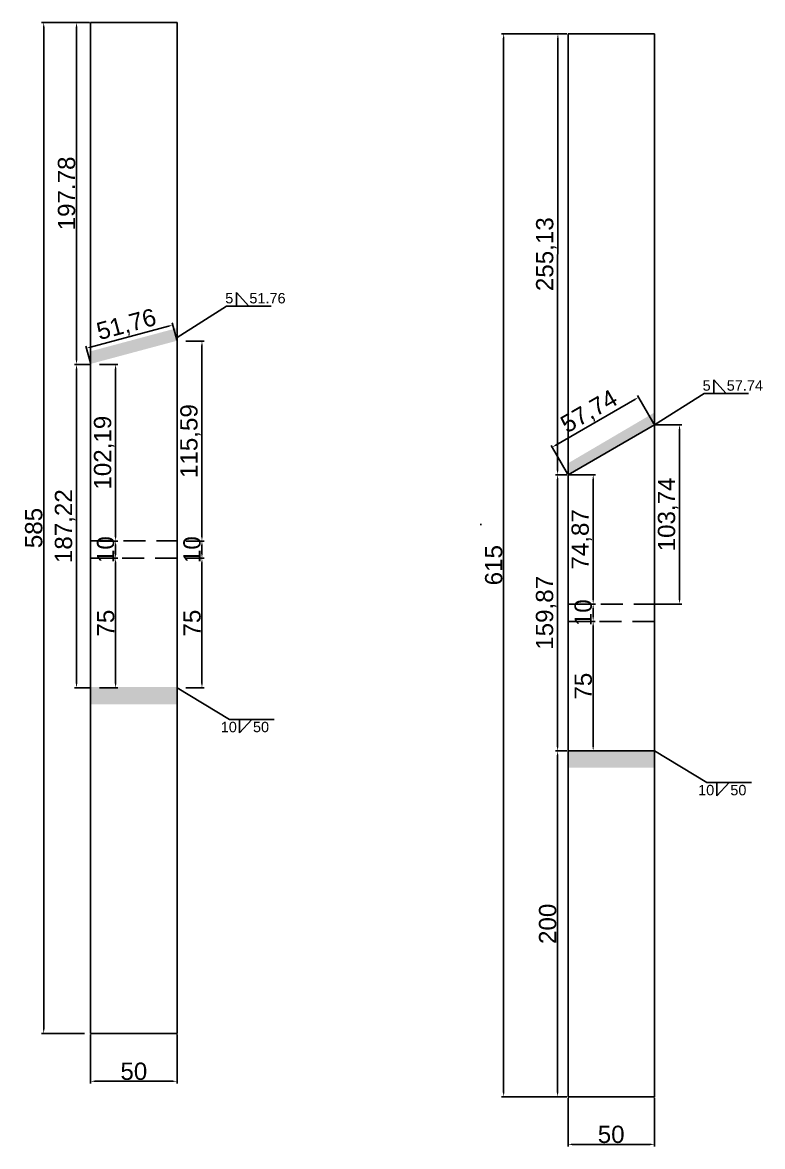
# Model space of a CAD drawing. Header units: millimetres. Extents: x 1455 to 24185, y -7041 to 4772.
# Drawn here: x 3210 to 3638, y 490 to 1141 of the extents above; entities that cross this region are included whole.
import ezdxf

# ---------------------------------------------------------------- set-up
doc = ezdxf.new("R2010")
doc.units = ezdxf.units.MM
doc.linetypes.add('DASHED', pattern=[19.05, 12.7, -6.35])
doc.layers.add('尺寸标注', color=6, linetype='Continuous')
doc.layers.add('焊缝', color=250, linetype='Continuous')
doc.styles.get("Standard").update_dxf_attribs({"font": 'arial.ttf'})
doc.dimstyles.new('ISO-25-JHF', dxfattribs={"dimtxt": 10, "dimasz": 2.5, "dimexe": 1.25, "dimexo": 0.625, "dimtad": 1, "dimtxsty": 'Standard', "dimcen": 2.5, "dimadec": 0, "dimazin": 0, "dimtfac": 1, "dimtmove": 0, "dimatfit": 3, "dimfxl": 1, "dimarcsym": 0})

# ---------------------------------------------------------------- blocks, each defined once
blk = doc.blocks.new('*D743')
at = {"layer": 'Defpoints', "color": 0, "transparency": 16777216}
for p in [(3249.1, 555.71), (3299.1, 555.71), (3299.1, 528.12)]:
    blk.add_point(p, dxfattribs=at)
at = {"layer": '尺寸标注', "color": 0, "lineweight": -2, "transparency": 16777216}
for p, q in [((3249.1, 555.09), (3249.1, 526.87)), ((3299.1, 555.09), (3299.1, 526.87)), ((3251.6, 528.12), (3296.6, 528.12))]:
    blk.add_line(p, q, dxfattribs=at)
at = {"layer": '尺寸标注', "color": 0, "transparency": 16777216}
for points in [[(3251.6, 528.54), (3251.6, 527.71), (3249.1, 528.12)], [(3296.6, 528.54), (3296.6, 527.71), (3299.1, 528.12)]]:
    blk.add_solid(points, dxfattribs=at)
at = {"layer": '尺寸标注', "color": 0, "transparency": 16777216, "insert": (3274.1, 533.85), "char_height": 10, "attachment_point": 5}
blk.add_mtext('50', dxfattribs=at)
blk = doc.blocks.new('*D744')
at = {"layer": 'Defpoints', "color": 0, "transparency": 16777216}
for p in [(3221.9, 1140.71), (3246.16, 1140.71), (3246.16, 555.71)]:
    blk.add_point(p, dxfattribs=at)
at = {"layer": '尺寸标注', "color": 0, "lineweight": -2, "transparency": 16777216}
for p, q in [((3245.54, 1140.71), (3220.65, 1140.71)), ((3221.9, 558.21), (3221.9, 1138.21)), ((3245.54, 555.71), (3220.65, 555.71))]:
    blk.add_line(p, q, dxfattribs=at)
at = {"layer": '尺寸标注', "color": 0, "transparency": 16777216}
for points in [[(3221.48, 1138.21), (3222.32, 1138.21), (3221.9, 1140.71)], [(3221.48, 558.21), (3222.32, 558.21), (3221.9, 555.71)]]:
    blk.add_solid(points, dxfattribs=at)
at = {"layer": '尺寸标注', "color": 0, "transparency": 16777216, "insert": (3216.17, 848.21), "char_height": 10, "attachment_point": 5, "rotation": 90}
blk.add_mtext('585', dxfattribs=at)
blk = doc.blocks.new('*D745')
at = {"layer": 'Defpoints', "color": 0, "transparency": 16777216}
for p in [(3296.67, 965.64), (3299.1, 956.58), (3249.1, 943.18)]:
    blk.add_point(p, dxfattribs=at)
at = {"layer": '尺寸标注', "color": 0, "lineweight": -2, "transparency": 16777216}
for p, q in [((3249.08, 952.89), (3294.25, 965)), ((3298.93, 957.18), (3296.34, 966.85)), ((3248.93, 943.78), (3246.34, 953.45))]:
    blk.add_line(p, q, dxfattribs=at)
at = {"layer": '尺寸标注', "color": 0, "transparency": 16777216}
for points in [[(3294.14, 965.4), (3294.36, 964.59), (3296.67, 965.64)], [(3248.97, 953.3), (3249.19, 952.49), (3246.67, 952.25)]]:
    blk.add_solid(points, dxfattribs=at)
at = {"layer": '尺寸标注', "color": 0, "transparency": 16777216, "insert": (3269.95, 965.35), "char_height": 10, "attachment_point": 5, "rotation": 15}
blk.add_mtext('51,76', dxfattribs=at)
blk = doc.blocks.new('*D746')
at = {"layer": 'Defpoints', "color": 0, "transparency": 16777216}
for p in [(3253.54, 830.71), (3263.55, 830.71), (3253.54, 755.71)]:
    blk.add_point(p, dxfattribs=at)
at = {"layer": '尺寸标注', "color": 0, "lineweight": -2, "transparency": 16777216}
for p, q in [((3254.16, 830.71), (3264.8, 830.71)), ((3263.55, 758.21), (3263.55, 828.21)), ((3254.16, 755.71), (3264.8, 755.71))]:
    blk.add_line(p, q, dxfattribs=at)
at = {"layer": '尺寸标注', "color": 0, "transparency": 16777216}
for points in [[(3263.13, 828.21), (3263.96, 828.21), (3263.55, 830.71)], [(3263.13, 758.21), (3263.96, 758.21), (3263.55, 755.71)]]:
    blk.add_solid(points, dxfattribs=at)
at = {"layer": '尺寸标注', "color": 0, "transparency": 16777216, "insert": (3257.84, 793.21), "char_height": 10, "attachment_point": 5, "rotation": 90}
blk.add_mtext('75', dxfattribs=at)
blk = doc.blocks.new('*D747')
at = {"layer": 'Defpoints', "color": 0, "transparency": 16777216}
for p in [(3253.54, 840.71), (3263.55, 840.71), (3253.54, 830.71)]:
    blk.add_point(p, dxfattribs=at)
at = {"layer": '尺寸标注', "color": 0, "lineweight": -2, "transparency": 16777216}
for p, q in [((3254.16, 840.71), (3264.8, 840.71)), ((3263.55, 833.21), (3263.55, 838.21)), ((3254.16, 830.71), (3264.8, 830.71))]:
    blk.add_line(p, q, dxfattribs=at)
at = {"layer": '尺寸标注', "color": 0, "transparency": 16777216}
for points in [[(3263.13, 838.21), (3263.96, 838.21), (3263.55, 840.71)], [(3263.13, 833.21), (3263.96, 833.21), (3263.55, 830.71)]]:
    blk.add_solid(points, dxfattribs=at)
at = {"layer": '尺寸标注', "color": 0, "transparency": 16777216, "insert": (3257.82, 835.71), "char_height": 10, "attachment_point": 5, "rotation": 90}
blk.add_mtext('10', dxfattribs=at)
blk = doc.blocks.new('*D748')
at = {"layer": 'Defpoints', "color": 0, "transparency": 16777216}
for p in [(3303.54, 830.71), (3313.55, 830.71), (3303.54, 755.71)]:
    blk.add_point(p, dxfattribs=at)
at = {"layer": '尺寸标注', "color": 0, "lineweight": -2, "transparency": 16777216}
for p, q in [((3304.16, 830.71), (3314.8, 830.71)), ((3313.55, 758.21), (3313.55, 828.21)), ((3304.16, 755.71), (3314.8, 755.71))]:
    blk.add_line(p, q, dxfattribs=at)
at = {"layer": '尺寸标注', "color": 0, "transparency": 16777216}
for points in [[(3313.13, 828.21), (3313.96, 828.21), (3313.55, 830.71)], [(3313.13, 758.21), (3313.96, 758.21), (3313.55, 755.71)]]:
    blk.add_solid(points, dxfattribs=at)
at = {"layer": '尺寸标注', "color": 0, "transparency": 16777216, "insert": (3307.84, 793.21), "char_height": 10, "attachment_point": 5, "rotation": 90}
blk.add_mtext('75', dxfattribs=at)
blk = doc.blocks.new('*D749')
at = {"layer": 'Defpoints', "color": 0, "transparency": 16777216}
for p in [(3303.54, 840.71), (3313.55, 840.71), (3303.54, 830.71)]:
    blk.add_point(p, dxfattribs=at)
at = {"layer": '尺寸标注', "color": 0, "lineweight": -2, "transparency": 16777216}
for p, q in [((3304.16, 840.71), (3314.8, 840.71)), ((3313.55, 833.21), (3313.55, 838.21)), ((3304.16, 830.71), (3314.8, 830.71))]:
    blk.add_line(p, q, dxfattribs=at)
at = {"layer": '尺寸标注', "color": 0, "transparency": 16777216}
for points in [[(3313.13, 838.21), (3313.96, 838.21), (3313.55, 840.71)], [(3313.13, 833.21), (3313.96, 833.21), (3313.55, 830.71)]]:
    blk.add_solid(points, dxfattribs=at)
at = {"layer": '尺寸标注', "color": 0, "transparency": 16777216, "insert": (3307.82, 835.71), "char_height": 10, "attachment_point": 5, "rotation": 90}
blk.add_mtext('10', dxfattribs=at)
blk = doc.blocks.new('*D750')
at = {"layer": 'Defpoints', "color": 0, "transparency": 16777216}
for p in [(3240.92, 942.9), (3249.1, 942.9), (3249.1, 755.68)]:
    blk.add_point(p, dxfattribs=at)
at = {"layer": '尺寸标注', "color": 0, "lineweight": -2, "transparency": 16777216}
for p, q in [((3248.47, 942.9), (3239.67, 942.9)), ((3240.92, 758.18), (3240.92, 940.4)), ((3248.47, 755.68), (3239.67, 755.68))]:
    blk.add_line(p, q, dxfattribs=at)
at = {"layer": '尺寸标注', "color": 0, "transparency": 16777216}
for points in [[(3240.5, 940.4), (3241.33, 940.4), (3240.92, 942.9)], [(3240.5, 758.18), (3241.33, 758.18), (3240.92, 755.68)]]:
    blk.add_solid(points, dxfattribs=at)
at = {"layer": '尺寸标注', "color": 0, "transparency": 16777216, "insert": (3234.28, 849.29), "char_height": 10, "attachment_point": 5, "rotation": 90}
blk.add_mtext('187,22', dxfattribs=at)
blk = doc.blocks.new('*D717')
at = {"layer": 'Defpoints', "color": 0, "transparency": 16777216}
for p in [(3253.54, 942.9), (3263.55, 942.9), (3253.54, 840.71)]:
    blk.add_point(p, dxfattribs=at)
at = {"layer": '尺寸标注', "color": 0, "lineweight": -2, "transparency": 16777216}
for p, q in [((3254.16, 942.9), (3264.8, 942.9)), ((3263.55, 843.21), (3263.55, 940.4)), ((3254.16, 840.71), (3264.8, 840.71))]:
    blk.add_line(p, q, dxfattribs=at)
at = {"layer": '尺寸标注', "color": 0, "transparency": 16777216}
for points in [[(3263.13, 940.4), (3263.96, 940.4), (3263.55, 942.9)], [(3263.13, 843.21), (3263.96, 843.21), (3263.55, 840.71)]]:
    blk.add_solid(points, dxfattribs=at)
at = {"layer": '尺寸标注', "color": 0, "transparency": 16777216, "insert": (3256.91, 891.81), "char_height": 10, "attachment_point": 5, "rotation": 90}
blk.add_mtext('102,19', dxfattribs=at)
blk = doc.blocks.new('*D718')
at = {"layer": 'Defpoints', "color": 0, "transparency": 16777216}
for p in [(3303.54, 956.3), (3313.55, 956.3), (3303.54, 840.71)]:
    blk.add_point(p, dxfattribs=at)
at = {"layer": '尺寸标注', "color": 0, "lineweight": -2, "transparency": 16777216}
for p, q in [((3304.16, 956.3), (3314.8, 956.3)), ((3313.55, 843.21), (3313.55, 953.8)), ((3304.16, 840.71), (3314.8, 840.71))]:
    blk.add_line(p, q, dxfattribs=at)
at = {"layer": '尺寸标注', "color": 0, "transparency": 16777216}
for points in [[(3313.13, 953.8), (3313.96, 953.8), (3313.55, 956.3)], [(3313.13, 843.21), (3313.96, 843.21), (3313.55, 840.71)]]:
    blk.add_solid(points, dxfattribs=at)
at = {"layer": '尺寸标注', "color": 0, "transparency": 16777216, "insert": (3306.91, 898.51), "char_height": 10, "attachment_point": 5, "rotation": 90}
blk.add_mtext('115,59', dxfattribs=at)
blk = doc.blocks.new('*D719')
at = {"layer": 'Defpoints', "color": 0, "transparency": 16777216}
for p in [(3240.92, 1140.71), (3249.1, 1140.71), (3249.1, 942.9)]:
    blk.add_point(p, dxfattribs=at)
at = {"layer": '尺寸标注', "color": 0, "lineweight": -2, "transparency": 16777216}
for p, q in [((3248.48, 1140.71), (3239.67, 1140.71)), ((3240.92, 945.4), (3240.92, 1138.21)), ((3248.48, 942.9), (3239.67, 942.9))]:
    blk.add_line(p, q, dxfattribs=at)
at = {"layer": '尺寸标注', "color": 0, "transparency": 16777216}
for points in [[(3240.51, 1138.21), (3241.34, 1138.21), (3240.92, 1140.71)], [(3240.51, 945.4), (3241.34, 945.4), (3240.92, 942.9)]]:
    blk.add_solid(points, dxfattribs=at)
at = {"layer": '尺寸标注', "color": 0, "transparency": 16777216, "insert": (3235.19, 1041.81), "char_height": 10, "attachment_point": 5, "rotation": 90}
blk.add_mtext('197.78', dxfattribs=at)
blk = doc.blocks.new('*D707')
at = {"layer": 'Defpoints', "color": 0, "transparency": 16777216}
for p in [(3525.51, 519.21), (3575.51, 519.21), (3575.51, 491.62)]:
    blk.add_point(p, dxfattribs=at)
at = {"layer": '尺寸标注', "color": 0, "lineweight": -2, "transparency": 16777216}
for p, q in [((3525.51, 518.59), (3525.51, 490.37)), ((3575.51, 518.59), (3575.51, 490.37)), ((3528.01, 491.62), (3573.01, 491.62))]:
    blk.add_line(p, q, dxfattribs=at)
at = {"layer": '尺寸标注', "color": 0, "transparency": 16777216}
for points in [[(3528.01, 492.04), (3528.01, 491.2), (3525.51, 491.62)], [(3573.01, 492.04), (3573.01, 491.2), (3575.51, 491.62)]]:
    blk.add_solid(points, dxfattribs=at)
at = {"layer": '尺寸标注', "color": 0, "transparency": 16777216, "insert": (3550.51, 497.35), "char_height": 10, "attachment_point": 5}
blk.add_mtext('50', dxfattribs=at)
blk = doc.blocks.new('*D708')
at = {"layer": 'Defpoints', "color": 0, "transparency": 16777216}
for p in [(3524.8, 804.21), (3540.08, 804.21), (3524.8, 794.21)]:
    blk.add_point(p, dxfattribs=at)
at = {"layer": '尺寸标注', "color": 0, "lineweight": -2, "transparency": 16777216}
for p, q in [((3525.42, 804.21), (3541.33, 804.21)), ((3540.08, 796.71), (3540.08, 801.71)), ((3525.42, 794.21), (3541.33, 794.21))]:
    blk.add_line(p, q, dxfattribs=at)
at = {"layer": '尺寸标注', "color": 0, "transparency": 16777216}
for points in [[(3539.66, 801.71), (3540.49, 801.71), (3540.08, 804.21)], [(3539.66, 796.71), (3540.49, 796.71), (3540.08, 794.21)]]:
    blk.add_solid(points, dxfattribs=at)
at = {"layer": '尺寸标注', "color": 0, "transparency": 16777216, "insert": (3534.35, 799.21), "char_height": 10, "attachment_point": 5, "rotation": 90}
blk.add_mtext('10', dxfattribs=at)
blk = doc.blocks.new('*D709')
at = {"layer": 'Defpoints', "color": 0, "transparency": 16777216}
for p in [(3519.48, 879.08), (3525.51, 879.08), (3525.51, 719.21)]:
    blk.add_point(p, dxfattribs=at)
at = {"layer": '尺寸标注', "color": 0, "lineweight": -2, "transparency": 16777216}
for p, q in [((3524.89, 879.08), (3518.23, 879.08)), ((3519.48, 721.71), (3519.48, 876.58)), ((3524.89, 719.21), (3518.23, 719.21))]:
    blk.add_line(p, q, dxfattribs=at)
at = {"layer": '尺寸标注', "color": 0, "transparency": 16777216}
for points in [[(3519.06, 876.58), (3519.89, 876.58), (3519.48, 879.08)], [(3519.06, 721.71), (3519.89, 721.71), (3519.48, 719.21)]]:
    blk.add_solid(points, dxfattribs=at)
at = {"layer": '尺寸标注', "color": 0, "transparency": 16777216, "insert": (3512.84, 799.15), "char_height": 10, "attachment_point": 5, "rotation": 90}
blk.add_mtext('159,87', dxfattribs=at)
blk = doc.blocks.new('*D710')
at = {"layer": 'Defpoints', "color": 0, "transparency": 16777216}
for p in [(3488.25, 1134.21), (3525.51, 1134.21), (3525.51, 519.21)]:
    blk.add_point(p, dxfattribs=at)
at = {"layer": '尺寸标注', "color": 0, "lineweight": -2, "transparency": 16777216}
for p, q in [((3524.89, 1134.21), (3487, 1134.21)), ((3488.25, 521.71), (3488.25, 1131.71)), ((3524.89, 519.21), (3487, 519.21))]:
    blk.add_line(p, q, dxfattribs=at)
at = {"layer": '尺寸标注', "color": 0, "transparency": 16777216}
for points in [[(3487.83, 1131.71), (3488.67, 1131.71), (3488.25, 1134.21)], [(3487.83, 521.71), (3488.67, 521.71), (3488.25, 519.21)]]:
    blk.add_solid(points, dxfattribs=at)
at = {"layer": '尺寸标注', "color": 0, "transparency": 16777216, "insert": (3482.52, 826.71), "char_height": 10, "attachment_point": 5, "rotation": 90}
blk.add_mtext('615', dxfattribs=at)
blk = doc.blocks.new('*D711')
at = {"layer": 'Defpoints', "color": 0, "transparency": 16777216}
for p in [(3566.34, 923.83), (3575.51, 907.95), (3525.51, 879.08)]:
    blk.add_point(p, dxfattribs=at)
at = {"layer": '尺寸标注', "color": 0, "lineweight": -2, "transparency": 16777216}
for p, q in [((3575.2, 908.49), (3565.72, 924.91)), ((3518.51, 896.21), (3564.18, 922.58)), ((3525.2, 879.62), (3515.72, 896.04))]:
    blk.add_line(p, q, dxfattribs=at)
at = {"layer": '尺寸标注', "color": 0, "transparency": 16777216}
for points in [[(3563.97, 922.94), (3564.38, 922.22), (3566.34, 923.83)], [(3518.3, 896.57), (3518.71, 895.85), (3516.34, 894.96)]]:
    blk.add_solid(points, dxfattribs=at)
at = {"layer": '尺寸标注', "color": 0, "transparency": 16777216, "insert": (3538.03, 915.12), "char_height": 10, "attachment_point": 5, "rotation": 30}
blk.add_mtext('57,74', dxfattribs=at)
blk = doc.blocks.new('*D712')
at = {"layer": 'Defpoints', "color": 0, "transparency": 16777216}
for p in [(3525.51, 1134.21), (3519.48, 879.08), (3525.35, 879.08)]:
    blk.add_point(p, dxfattribs=at)
at = {"layer": '尺寸标注', "color": 0, "lineweight": -2, "transparency": 16777216}
for p, q in [((3524.89, 1134.21), (3518.39, 1134.22)), ((3519.64, 1131.72), (3519.48, 881.58)), ((3524.72, 879.08), (3518.23, 879.08))]:
    blk.add_line(p, q, dxfattribs=at)
at = {"layer": '尺寸标注', "color": 0, "transparency": 16777216}
for points in [[(3519.22, 1131.72), (3520.05, 1131.72), (3519.64, 1134.22)], [(3519.06, 881.58), (3519.89, 881.58), (3519.48, 879.08)]]:
    blk.add_solid(points, dxfattribs=at)
at = {"layer": '尺寸标注', "color": 0, "transparency": 16777216, "insert": (3512.92, 1006.65), "char_height": 10, "attachment_point": 5, "rotation": 89.96337}
blk.add_mtext('255,13', dxfattribs=at)
blk = doc.blocks.new('*D713')
at = {"layer": 'Defpoints', "color": 0, "transparency": 16777216}
for p in [(3525.51, 719.21), (3519.48, 519.21), (3525.51, 519.21)]:
    blk.add_point(p, dxfattribs=at)
at = {"layer": '尺寸标注', "color": 0, "lineweight": -2, "transparency": 16777216}
for p, q in [((3524.89, 719.21), (3518.23, 719.21)), ((3519.48, 716.71), (3519.48, 521.71)), ((3524.89, 519.21), (3518.23, 519.21))]:
    blk.add_line(p, q, dxfattribs=at)
at = {"layer": '尺寸标注', "color": 0, "transparency": 16777216}
for points in [[(3519.06, 716.71), (3519.89, 716.71), (3519.48, 719.21)], [(3519.06, 521.71), (3519.89, 521.71), (3519.48, 519.21)]]:
    blk.add_solid(points, dxfattribs=at)
at = {"layer": '尺寸标注', "color": 0, "transparency": 16777216, "insert": (3513.75, 619.21), "char_height": 10, "attachment_point": 5, "rotation": 90}
blk.add_mtext('200', dxfattribs=at)
blk = doc.blocks.new('*D736')
at = {"layer": 'Defpoints', "color": 0, "transparency": 16777216}
for p in [(3525.51, 879.08), (3540.1, 879.08), (3525.51, 804.21)]:
    blk.add_point(p, dxfattribs=at)
at = {"layer": '尺寸标注', "color": 0, "lineweight": -2, "transparency": 16777216}
for p, q in [((3526.14, 879.08), (3541.35, 879.08)), ((3540.1, 806.71), (3540.1, 876.58)), ((3526.14, 804.21), (3541.35, 804.21))]:
    blk.add_line(p, q, dxfattribs=at)
at = {"layer": '尺寸标注', "color": 0, "transparency": 16777216}
for points in [[(3539.68, 876.58), (3540.51, 876.58), (3540.1, 879.08)], [(3539.68, 806.71), (3540.51, 806.71), (3540.1, 804.21)]]:
    blk.add_solid(points, dxfattribs=at)
at = {"layer": '尺寸标注', "color": 0, "transparency": 16777216, "insert": (3533.46, 841.65), "char_height": 10, "attachment_point": 5, "rotation": 90}
blk.add_mtext('74,87', dxfattribs=at)
blk = doc.blocks.new('*D737')
at = {"layer": 'Defpoints', "color": 0, "transparency": 16777216}
for p in [(3575.51, 907.95), (3590.1, 907.95), (3575.51, 804.21)]:
    blk.add_point(p, dxfattribs=at)
at = {"layer": '尺寸标注', "color": 0, "lineweight": -2, "transparency": 16777216}
for p, q in [((3576.14, 907.95), (3591.35, 907.95)), ((3590.1, 806.71), (3590.1, 905.45)), ((3576.14, 804.21), (3591.35, 804.21))]:
    blk.add_line(p, q, dxfattribs=at)
at = {"layer": '尺寸标注', "color": 0, "transparency": 16777216}
for points in [[(3589.68, 905.45), (3590.51, 905.45), (3590.1, 907.95)], [(3589.68, 806.71), (3590.51, 806.71), (3590.1, 804.21)]]:
    blk.add_solid(points, dxfattribs=at)
at = {"layer": '尺寸标注', "color": 0, "transparency": 16777216, "insert": (3583.46, 856.08), "char_height": 10, "attachment_point": 5, "rotation": 90}
blk.add_mtext('103,74', dxfattribs=at)
blk = doc.blocks.new('*D706')
at = {"layer": 'Defpoints', "color": 0, "transparency": 16777216}
for p in [(3524.8, 794.21), (3540.08, 794.21), (3524.8, 719.21)]:
    blk.add_point(p, dxfattribs=at)
at = {"layer": '尺寸标注', "color": 0, "lineweight": -2, "transparency": 16777216}
for p, q in [((3525.42, 794.21), (3541.33, 794.21)), ((3540.08, 721.71), (3540.08, 791.71)), ((3525.42, 719.21), (3541.33, 719.21))]:
    blk.add_line(p, q, dxfattribs=at)
at = {"layer": '尺寸标注', "color": 0, "transparency": 16777216}
for points in [[(3539.66, 791.71), (3540.49, 791.71), (3540.08, 794.21)], [(3539.66, 721.71), (3540.49, 721.71), (3540.08, 719.21)]]:
    blk.add_solid(points, dxfattribs=at)
at = {"layer": '尺寸标注', "color": 0, "transparency": 16777216, "insert": (3534.37, 756.71), "char_height": 10, "attachment_point": 5, "rotation": 90}
blk.add_mtext('75', dxfattribs=at)

msp = doc.modelspace()

# ---------------------------------------------------------------- hatches: boundary and pattern name
at = {"layer": '焊缝'}
h = msp.add_hatch(color=250, dxfattribs=at)
h.dxf.hatch_style = 1
h.paths.add_polyline_path([(3249.095, 950.479), (3249.095, 943.178), (3299.095, 956.575), (3299.095, 963.876)])
h = msp.add_hatch(color=250, dxfattribs=at)
h.dxf.hatch_style = 1
h.paths.add_polyline_path([(3525.511, 885.677), (3525.511, 879.079), (3575.511, 907.947), (3575.511, 915.017)])
h = msp.add_hatch(color=250, dxfattribs=at)
h.dxf.hatch_style = 1
h.paths.add_polyline_path([(3249.095, 756.143), (3249.095, 746.143), (3299.095, 746.143), (3299.095, 756.143)])
h = msp.add_hatch(color=250, dxfattribs=at)
h.dxf.hatch_style = 1
h.paths.add_polyline_path([(3525.511, 719.642), (3525.511, 709.642), (3575.511, 709.642), (3575.511, 719.212)])

# ---------------------------------------------------------------- linework, layer by layer
for p, q in [((3249.095, 1140.713), (3299.095, 1140.713)), ((3249.095, 555.713), (3249.095, 1140.713)), ((3299.095, 555.713), (3299.095, 1140.713)), ((3525.511, 519.212), (3525.511, 1134.212)), ((3575.511, 1134.212), (3525.511, 1134.212)), ((3575.511, 519.212), (3575.511, 1134.212)), ((3525.511, 879.079), (3575.511, 907.947)), ((3575.511, 719.212), (3525.511, 719.212)), ((3299.095, 555.713), (3249.095, 555.713)), ((3575.511, 519.212), (3525.511, 519.212))]:
    msp.add_line(p, q)
at = {"linetype": 'DASHED'}
for p, q in [((3249.095, 840.713), (3299.095, 840.713)), ((3299.095, 830.713), (3249.095, 830.713)), ((3525.511, 804.212), (3575.511, 804.212)), ((3575.511, 794.212), (3525.511, 794.212))]:
    msp.add_line(p, q, dxfattribs=at)
at = {"layer": '尺寸标注'}
for p, q in [((3333.503, 976.669), (3333.503, 984.433)), ((3333.503, 984.433), (3340.734, 976.669)), ((3299.095, 958.479), (3327.853, 976.669)), ((3353.616, 976.669), (3327.853, 976.669)), ((3609.918, 926.137), (3609.918, 933.901)), ((3609.918, 933.901), (3617.15, 926.137)), ((3575.511, 907.947), (3604.268, 926.137)), ((3630.031, 926.137), (3604.268, 926.137)), ((3475.511, 850.212), (3474.639, 850.212)), ((3299.095, 755.713), (3329.545, 737.523)), ((3355.308, 737.523), (3329.545, 737.523)), ((3335.195, 737.523), (3335.195, 729.758)), ((3335.195, 729.758), (3342.427, 737.523)), ((3575.511, 719.212), (3605.961, 701.022)), ((3631.723, 701.022), (3605.961, 701.022)), ((3611.61, 701.022), (3611.61, 693.258)), ((3611.61, 693.258), (3618.842, 701.022))]:
    msp.add_line(p, q, dxfattribs=at)

# ---------------------------------------------------------------- texts
at = {"layer": '尺寸标注', "char_height": 6}
for s, insert, attachment_point in [('5    51.76', (3327.033, 984.186), 1), ('5    57.74', (3603.448, 933.654), 1), ('10    50', (3324.438, 730.006), 7), ('10    50', (3600.854, 693.505), 7)]:
    msp.add_mtext_dynamic_manual_height_columns(s, width=68.30832, gutter_width=12.5, heights=[0], dxfattribs=dict(at, insert=insert, attachment_point=attachment_point))

# ---------------------------------------------------------------- dimensions: what is measured, and where the dimension line sits
at = {"layer": '尺寸标注'}
for p1, p2, distance, picture, middle in [((3246.162, 555.713), (3246.162, 1140.713), 24.261, '*D744', (3216.17, 848.213)), ((3525.511, 519.212), (3525.511, 1134.212), 37.259, '*D710', (3482.521, 826.712)), ((3525.511, 1134.212), (3525.348, 879.079), -5.871, '*D712', (3512.923, 1006.654)), ((3249.095, 943.178), (3299.095, 956.575), 9.388, '*D745', (3269.949, 965.353)), ((3303.537, 840.713), (3303.537, 956.302), -10.009, '*D718', (3306.911, 898.508)), ((3249.095, 755.681), (3249.095, 942.905), 8.178, '*D750', (3234.283, 849.293)), ((3253.537, 840.713), (3253.537, 942.905), -10.009, '*D717', (3256.911, 891.809)), ((3525.511, 879.079), (3575.511, 907.947), 18.338, '*D711', (3538.035, 915.123)), ((3575.51071, 804.21182), (3575.51071, 907.94685), -14.58525, '*D737', (3583.46141, 856.07933)), ((3525.511, 719.212), (3525.511, 879.079), 6.034, '*D709', (3512.842, 799.146)), ((3525.511, 804.212), (3525.511, 879.079), -14.585, '*D736', (3533.461, 841.646)), ((3253.537, 755.713), (3253.537, 830.713), -10.009, '*D746', (3257.836, 793.213)), ((3303.537, 755.713), (3303.537, 830.713), -10.009, '*D748', (3307.836, 793.213)), ((3525.511, 719.212), (3525.511, 519.212), -6.034, '*D713', (3513.746, 619.212)), ((3249.095, 555.713), (3299.095, 555.713), -27.59, '*D743', (3274.095, 533.853)), ((3525.511, 519.212), (3575.511, 519.212), -27.59, '*D707', (3550.511, 497.352))]:
    dim = msp.add_aligned_dim(p1=p1, p2=p2, distance=distance, dimstyle='ISO-25-JHF', dxfattribs=at)
    dim.commit()
    dim.dimension.update_dxf_attribs({"geometry": picture, "text_midpoint": middle})
dim = msp.add_aligned_dim(p1=(3249.101, 942.905), p2=(3249.101, 1140.713), distance=8.178, text='197.78', dimstyle='ISO-25-JHF', dxfattribs=at)
dim.commit()
dim.dimension.update_dxf_attribs({"geometry": '*D719', "text_midpoint": (3235.192, 1041.809)})
for base, p1, p2, picture, middle in [((3263.546, 840.713), (3253.537, 830.713), (3253.537, 840.713), '*D747', (3263.546, 835.713)), ((3313.546, 840.713), (3303.537, 830.713), (3303.537, 840.713), '*D749', (3313.546, 835.713)), ((3540.077, 804.212), (3524.8, 794.212), (3524.8, 804.212), '*D708', (3540.077, 799.212)), ((3540.077, 794.212), (3524.8, 719.212), (3524.8, 794.212), '*D706', (3540.077, 756.712))]:
    dim = msp.add_linear_dim(base=base, p1=p1, p2=p2, angle=90, dimstyle='ISO-25-JHF', dxfattribs=at)
    dim.commit()
    dim.dimension.update_dxf_attribs({"geometry": picture, "text_midpoint": middle, "dimtype": 161})

doc.saveas('drawing.dxf')
